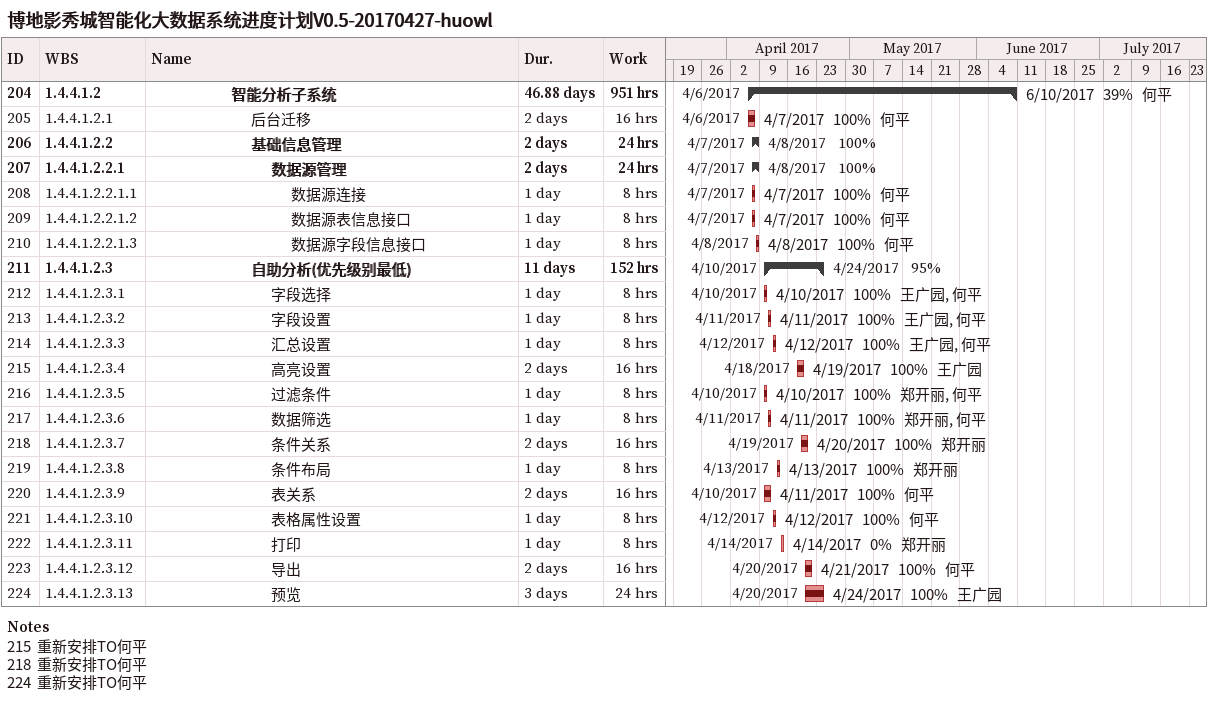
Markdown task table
博地影秀城智能化大数据系统进度计划V0.5-20170427-huowl

| ID | WBS | Task | Duration | Start | Finish | Resources | % complete | Work (h) |
|---|---|---|---|---|---|---|---|---|
| 204 | 1.4.4.1.2 | **智能分析子系统** | 46.88d | 2017-04-06 | 2017-06-10 | 何平 | 39 | 951 |
| 205 | 1.4.4.1.2.1 | 后台迁移 | 2d | 2017-04-06 | 2017-04-07 | 何平 | 100 | 16 |
| 206 | 1.4.4.1.2.2 | **基础信息管理** | 2d | 2017-04-07 | 2017-04-08 |  | 100 | 24 |
| 207 | 1.4.4.1.2.2.1 | **数据源管理** | 2d | 2017-04-07 | 2017-04-08 |  | 100 | 24 |
| 208 | 1.4.4.1.2.2.1.1 | 数据源连接 | 1d | 2017-04-07 | 2017-04-07 | 何平 | 100 | 8 |
| 209 | 1.4.4.1.2.2.1.2 | 数据源表信息接口 | 1d | 2017-04-07 | 2017-04-07 | 何平 | 100 | 8 |
| 210 | 1.4.4.1.2.2.1.3 | 数据源字段信息接口 | 1d | 2017-04-08 | 2017-04-08 | 何平 | 100 | 8 |
| 211 | 1.4.4.1.2.3 | **自助分析(优先级别最低)** | 11d | 2017-04-10 | 2017-04-24 |  | 95 | 152 |
| 212 | 1.4.4.1.2.3.1 | 字段选择 | 1d | 2017-04-10 | 2017-04-10 | 王广园, 何平 | 100 | 8 |
| 213 | 1.4.4.1.2.3.2 | 字段设置 | 1d | 2017-04-11 | 2017-04-11 | 王广园, 何平 | 100 | 8 |
| 214 | 1.4.4.1.2.3.3 | 汇总设置 | 1d | 2017-04-12 | 2017-04-12 | 王广园, 何平 | 100 | 8 |
| 215 | 1.4.4.1.2.3.4 | 高亮设置 | 2d | 2017-04-18 | 2017-04-19 | 王广园 | 100 | 16 |
| 216 | 1.4.4.1.2.3.5 | 过滤条件 | 1d | 2017-04-10 | 2017-04-10 | 郑开丽, 何平 | 100 | 8 |
| 217 | 1.4.4.1.2.3.6 | 数据筛选 | 1d | 2017-04-11 | 2017-04-11 | 郑开丽, 何平 | 100 | 8 |
| 218 | 1.4.4.1.2.3.7 | 条件关系 | 2d | 2017-04-19 | 2017-04-20 | 郑开丽 | 100 | 16 |
| 219 | 1.4.4.1.2.3.8 | 条件布局 | 1d | 2017-04-13 | 2017-04-13 | 郑开丽 | 100 | 8 |
| 220 | 1.4.4.1.2.3.9 | 表关系 | 2d | 2017-04-10 | 2017-04-11 | 何平 | 100 | 16 |
| 221 | 1.4.4.1.2.3.10 | 表格属性设置 | 1d | 2017-04-12 | 2017-04-12 | 何平 | 100 | 8 |
| 222 | 1.4.4.1.2.3.11 | 打印 | 1d | 2017-04-14 | 2017-04-14 | 郑开丽 | 0 | 8 |
| 223 | 1.4.4.1.2.3.12 | 导出 | 2d | 2017-04-20 | 2017-04-21 | 何平 | 100 | 16 |
| 224 | 1.4.4.1.2.3.13 | 预览 | 3d | 2017-04-20 | 2017-04-24 | 王广园 | 100 | 24 |

Notes
- 215: 重新安排TO何平
- 218: 重新安排TO何平
- 224: 重新安排TO何平
